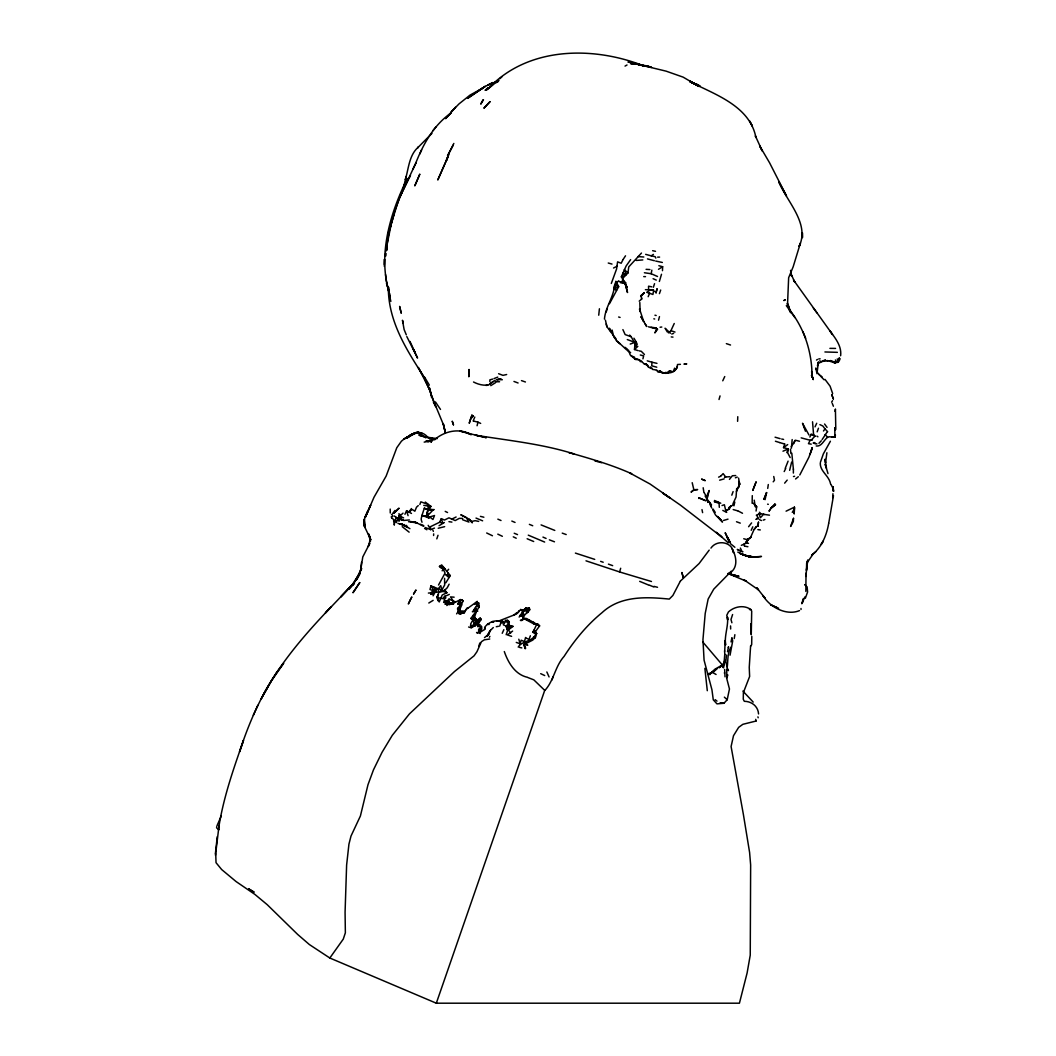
<?xml version="1.0" encoding="UTF-8"?>
<svg xmlns="http://www.w3.org/2000/svg" width="1056" height="1056" viewBox="0 0 1056 1056"><rect width="100%" height="100%" fill="white"/><g stroke="black" fill="none" stroke-linecap="round" stroke-linejoin="round"><path stroke-width="1.5" d="M794.455 507.144L794.204 513.704L794.455 507.144L786.086 511.17M520.357 620.294L522.746 619.37L522.786 616.691L520.199 615.318L525.598 608.177L529.267 607.939L529.65 609.893L523.05 616.744M793.36 473.062L793.412 468.956M386.47 283.325L389.057 291.786C377.692 254.536 390.482 212.124 407.286 178.543L404.303 185.196M477.682 633.23L476.586 632.518L479.728 632.531L484.651 629.455L484.678 627.238C488.096 622.816 494.234 619.595 499.818 621.43L498.63 621.06L516.384 614.077L520.7 609.523L523.367 610.421L525.149 609.048L526.746 612.784M724.627 669.412L725.036 676.843M820.288 463.109C819.931 471.385 829.132 475.702 830.557 483.886M419.866 504.478L420.856 501.811L428.195 504.504L428.71 505.956L427.456 509.546L428.366 509.982L426.268 516.054L429.277 518.126L421.978 515.368L424.327 508.174L427.456 509.546M840.629 355.753C841.843 346.223 835.402 338.224 830.056 331.109L832.484 334.475L793.531 280.051L794.838 282.282L790.825 273.557L791.604 276.104L790.561 270.349M489.865 381.744L489.892 379.856L492.69 379.078M835.019 411.391L835.415 409.015L835.798 429.422M384.331 266.35L384.476 259.116L384.371 264.515M724.772 654.298L724.231 660.911M727.241 674.903L726.66 678.19L729.458 688.974L727.188 699.758L723.928 703.27L716.971 703.864L713.275 699.811L711.942 689.792L704.075 660.172L702.953 639.619L705.21 613.444L708.14 599.056L713.737 589.169L731.32 571.243L729.168 573.5C738.527 568.022 736.547 556.776 732.138 548.711L733.498 552.618L732.772 550.031M723.386 663.986L723.413 667.828L723.941 663.524L723.386 663.986L724.944 660.211L723.466 664.237M431.125 594.436L430.756 592.904L433.211 590.7L437.976 588.812M805.847 591.413L806.032 573.17M611.318 283.444L616.559 269.056L617.588 261.862L621.192 263.234L622.987 259.644M719.321 507.342L719.057 503.369L714.278 501.64L717.895 501.956M724.469 673.345L724.495 672.474M662.482 270.679L662.64 266.719L658.865 265.703M752.281 495.634L752.136 503.316M750.618 645.81L749.245 667.392L749.628 676.487L743.384 692.578L743.266 699.217L744.295 701.303C751.516 701.329 758.05 706.187 758.564 713.935M386.628 249.295C388.186 229.548 394.284 210.184 402.138 192.047C399.089 194.515 383.09 253.268 394.152 213.721M737.774 416.698L737.603 421.318M444.563 578.318L444.682 584.971L441.87 590L438.86 592.258L435.244 591.914M807.233 561.977L805.939 576.457M385.559 255.895L385.691 253.15L385.506 256.37M756.677 506.959L752.73 502.828M724.706 651.235L725.208 640.438L725.564 645.058C724.231 635.659 728.416 626.551 727.544 617.113L727.624 619.846L726.779 615.265L728.442 611.939C734.435 606.461 743.833 604.679 750.763 609.457L751.7 611.12L751.265 634.748L750.842 623.726M386.654 250.325L387.011 244.081L386.575 250.127M832.709 497.64L832.933 493.72M791.406 448.18L792.172 439.56M433.58 535.498L433.686 533.887M634.471 349.51L635.131 342.316L636.332 342.342L637.217 344.309L634.669 346.46L636.332 342.342L635.263 346.025L637.798 346.394L634.471 349.51L637.93 350.579M215.464 855.307L218.975 826.056M793.399 469.339L791.802 453.182M461.591 604.217L463.148 600.758L460.456 599.61L460.007 600.706L461.67 604.956L460.297 605.18L460.033 609.088L456.601 613.853M707.322 497.706L707.586 494.023L709.236 490.512L707.322 497.706L704.392 493.126M803.009 601.814L803.246 598.594M215.371 853.855L217.246 836.695M791.644 462.066L789.637 470.329M459.69 609.629L459.36 613.747L457.472 608.771L459.69 609.629L457.816 608.269L460.297 605.18M216.704 826.874L216.612 827.891L219.133 829.633M370.26 540.989L370.445 538.798L368.293 546.44L369.798 543.325L362.789 556.921L360.558 570.874L361.535 562.333M527.934 609.497L529.65 609.893L525.598 608.177L527.934 609.497L527.657 612.599L529.558 609.497L529.267 607.939L522.997 611.714L524.225 615.846L522.139 612.982L522.324 615.661L520.199 615.318M386.615 250.048L387.064 245.256M464.297 612.902L466 609.589L477.167 601.471L477.998 604.428M656.119 292.129L656.027 293.106L657.096 288.658L656.119 292.129L653.532 290.875L652.925 294.479L646.747 292.288L649.612 290.374L653.506 289.885L645.388 289.687M639.817 302.491L640.121 311.626L639.527 308.88L643.685 321.565L640.939 316.615L643.566 321.288M598.726 315.203L599.412 308.774M647.262 360.835L651.935 362.221L651.75 365.812L656.766 367.198M388.423 233.508L387.75 239.105L388.964 229.218M835.164 436.96L831.613 437.078L834.913 437.158L835.454 434.953M385.915 249.335L385.664 251.328L387.314 241.085M399.472 515.117L401.808 519.605L398.31 518.72L399.472 515.117L400.739 516.503L400.448 518.773L403.286 520.08L398.336 518.892L399.34 520.74L395.551 520.925L391.908 518.179M452.641 602.95L452.945 600.494L450.503 596.917L454.133 597.181M726.832 675.629L726.726 669.517L727.465 668.778L726.238 663.247M756.188 720.958L755.713 719.36M728.389 647.658L728.508 646.747L727.505 651.763M387.248 243.896L390.944 225.39M833.514 491.344L833.092 486.829L833.514 491.344L832.867 488.4M730.052 655.208L732.706 640.939L731.914 637.692L731.042 641.929M826.901 452.747L825.541 462.924L825 459.268L826.426 468.125L825.158 464.165L827.996 473.603M218.42 829.712C222.935 799.062 233.204 769.573 243.487 740.454L239.554 751.832C248.596 723.743 260.502 696.432 277.068 671.933M433.633 593.564L434.029 590.845L430.98 585.869L429.977 589.459L433.211 590.7M448.523 602.659L449.038 599.122L455.492 601.88M767.725 488.413L768.293 484.532M604.454 319.11C605.352 306.913 613.866 297.092 614.579 285.001L618.631 280.817L619.516 281.767L622.208 281.767L622.882 278.164L627.964 272.95L628.756 266.891L641.467 253.057M747.529 538.89L746.922 542.876L741.338 545.332M732.6 614.526L730.99 619.476L731.9 622.763M734.237 638.55L734.87 634.696M833.488 495.607L828.736 523.169M825.383 359.687L817.978 363.673L818.347 362.182L817.001 373.718L815.839 367.99L817.674 372.953L819.482 374.959M788.37 448.945L787.67 452.826L790.152 457.538M657.518 276.487L651.196 273.728L651.842 270.138M738.632 481.444L739.438 483.028L738.672 487.212L739.57 483.463L738.566 478.091M518.377 612.559L518.668 610.988M476.731 603.742L477.167 601.471L474.514 604.388L478.711 603.016L479.266 606.962L477.074 610.157L477.708 611.226L476.52 611.332L473.827 609.853L478.711 603.016M476.52 611.332L474.5 617.087L475.715 618.895L471.478 618.842L470.91 618.42L476.177 611.226L472.388 611.754L473.999 610.262M736.679 488.466L736.058 497.033L732.956 503.765M723.175 667.313L723.941 663.524M726.475 655.09L725.762 662.561M765.072 499.66L766.59 492.598L763.91 499.33L766.59 492.598M475.094 626.155L476.348 624.294L478.13 624.373L480.15 618.103L481.193 619.529L477.299 624.967M653.849 586.978L649.453 585.196M421.159 518.958L421.978 515.368L429.686 516.965L432.947 519.499L434.504 515.526L429.686 516.965M733.933 505.824L734.791 502.062M642.932 358.842L643.632 355.859L640.306 355.001M828.683 523.406C826.584 535.471 821.581 547.642 811.589 555.232L815.773 551.76M403.313 188.14L406.322 176.299L405.319 179.692C408.672 168.604 409.028 155.06 418.4 147.048L417.648 147.814L431.944 133.386M615.886 281.226L613.919 288.42M477.074 425.74L477.946 422.149L473.788 421.106M817.423 365.917L818.347 362.182M443.032 590.74L444.959 590.185L446.886 592.759L442.24 594.977L439.23 601.946L437.593 597.379L438.544 593.604L436.828 597.194L437.989 600.745L437.593 597.379L436.828 597.194M820.42 462.251L823.363 453.856L830.412 441.236M658.535 320.192L659.472 316.602M661.505 274.27L659.366 281.464M535.722 631.224L539.616 625.878L537.781 624.096L536.369 624.967L534.085 630.01L536.606 633.521L535.603 637.243L532.686 640.134L525.611 643.724M727.254 667.036C728.059 660.554 727.307 653.176 730.924 647.183M360.73 569.659L356.717 579.559L360.32 573.223M513.216 626.274L507.804 630.274L509.322 621.971L507.606 620.374L505.256 620.242L508.477 623.858L506.048 626.089L508.82 626.591L506.048 626.089M516.278 642.418L520.146 643.79L521.162 640.2L524.462 641.573L525.571 637.468M802.058 602.804L802.85 600.006M478.777 646.246L479.833 642.998M719.017 399.511L720.047 395.908M838.715 359.383L837.844 362.419L829.277 360.848L835.705 363.29L830.504 360.532M470.501 418.902L469.234 423.271L472.058 414.876L470.725 418.717L473.326 415.84L470.725 418.717M651.473 581.513L619.608 571.956L620.677 568.26M799.775 475.002L808.896 457.248L812.236 447.863M215.728 853.895L216.031 862.686L221.694 869.576L236.082 881.562L254.852 894.379L267.221 904.675L297.647 934.415L309.368 944.539L329.828 958.016L436.313 1003.2L544.606 690.703C553.964 680.922 554.915 666.494 564.089 656.396C574.583 640.108 586.925 625.02 601.96 612.731C620.4 595.531 646.246 596.825 669.293 599.082L672.883 595.465L680.249 581.315M432.947 594.436L434.029 590.845L435.64 592.429M403.682 186.912L404.435 184.483M606.236 311.916L607.385 308.326M552.011 679.879L553.133 676.645M653.36 287.285L654.548 283.681M483.49 99.739L480.757 104.122L483.028 99.805M645.665 254.364L651.248 255.842L653.4 254.39M436.814 538.864L438.016 535.273M809.992 454.582L812.328 447.612L810.889 451.546M616.466 283.734L616.981 281.767M659.419 293.634L660.686 290.044M786.812 452.575L788.264 448.972L783.526 447.638L784.793 444.048M731.808 495.185L733.102 491.594M785.242 468.336L788.093 461.142M817.172 431.825L818.466 428.234M738.236 487.727L739.556 484.163L736.468 491.594M726.66 678.19L727.848 674.969M625.007 283.14L627.158 287.549L625.126 283.259L627.528 292.525L624.967 282.81L621.35 276.83L626.129 265.993L630.63 259.631M722.027 505.534L724.376 504.755L725.71 510.457L729.076 509.296L730.462 506.431M530.363 635.765L529.016 639.355L525.848 637.982M438.53 585.024L445.064 573.091L443.348 569.263L439.402 566.478L441.672 564.907L450.278 575.612L445.79 582.806M674.243 323.492L670.93 330.686L674.995 332.059M434.254 509.573L428.05 509.678L426.994 512.318L428.287 514.985L426.268 516.054M499.686 626.129L501.587 620.968L503.818 621.707M459.413 604.692L457.723 603.808L460.456 599.61L463.148 600.758L460.218 600.204L462.026 599.663M461.459 605.563L460.033 609.088L457.816 608.269M648.173 296.696L649.625 293.093M473.154 421.027L474.791 417.054M804.896 596.904L801.847 603.742M450.978 112.147L455.558 107.29L445.526 118.642L451.11 112.926C434.227 124.74 423.892 142.916 416.354 161.594M430.716 594.224L434.768 592.06L435.56 590.172L437.818 588.628L441.87 590L440.735 585.644L438.332 588.746M216.968 825.805L221.311 815.905M673.187 371.606L674.665 368.108M421.608 149.886L419.839 153.965M793.729 443.639L795.26 440.167L791.261 446.714M489.944 630.947L487.027 636.28L490.38 630.432L489.944 630.947L493.284 627.541M413.094 168.828L416.315 162.122L400.145 196.442L410.454 175.441L409.636 176.854M809.873 437.052L811.087 434.359L813.595 434.729L815.008 436.102L812.262 439.019M253.321 715.229L257.796 705.342M361.733 568.577L355.806 580.232L358.446 576.259L354.473 582.067L360.083 572.51L352.044 585.064L340.692 596.97L352.955 584.047L325.38 612.982L331.439 606.593C304.735 634.59 278.916 664.158 261.202 698.834L271.537 680.671L283.51 663.485M502.22 633.296L503.844 629.706M751.212 530.297L752.783 526.825M484.651 629.455L485.272 628.069M404.936 514.285L406.586 510.682L411.47 513.44M722.766 380.794L724.746 376.556M815.021 426.848L816.71 423.258M453.842 143.444L447.533 155.852L453.328 145.002M434.478 528.079L430.663 529.637L430.452 526.693L439.6 522.258L441.302 518.668L444.497 520.04L448.972 517.823L455.215 520.582L459.254 518.364L462.726 518.43M520.806 620.624L522.086 620.36L523.142 618.182L526.469 618.499L534.745 623.106L534.072 624.056L523.142 618.182L530.495 620.836M748.506 543.365L746.922 542.876L747.793 539.114L745.496 542.969L748.031 539.92L747.569 539.233L750.526 537.557L753.839 530.006L756.611 526.363L754.024 529.478M784.186 471.57L785.704 468.494M490.38 630.432L488.413 634.418L484.506 637.6M609.484 303.719L618.697 286.638L616.466 282.322L614.064 289.265L615.08 285.358L618.631 286.744L614.104 288.961L616.559 290.334M449.13 584.192L447.229 587.783L443.454 591.386L438.86 592.258L437.818 588.628L430.98 585.869M502.392 623.159L501.085 621.971L501.587 620.968L503.778 622.552M811.774 440.246L812.42 439.534L810.163 440.26L808.46 443.665L811.246 444.154M651.077 327.202L656.146 327.954L656.858 328.957L654.865 332.904L657.624 329.221M839.85 358.855L839.15 357.852C840.853 359.198 838.398 363.673 836.312 362.01L835.388 359.977M480.15 633.574L479.332 632.518L481.523 629.323L481.444 626.353L477.629 626.604L479.86 624.928L476.348 624.294L479.398 618.961L481.193 619.529L480.15 618.103L475.596 621.284L476.573 623.766L474.725 625.746L471.398 627.818L468.613 627M433.066 595.822L435.046 592.218M640.636 295.97L644.318 292.644L640.768 296.498M264.343 693.053L267.986 686.532M822.136 439.56L826.901 432.366M399.34 515.909L397.874 518.496L394.218 515.962M475.636 620.822L472.996 619.806L470.659 623.964L471.148 627.647L471.596 625.482L471.148 626.868L476.956 621.324M805.345 598.264L807.589 592.007L807.18 587.321L805.134 584.668M792.277 512.384L794.482 508.715M518.192 647.064C522.086 640.517 533.372 641.929 535.88 633.547L536.606 633.521L534.085 630.01L532.66 632.161L535.88 633.547M821.37 544.117L823.126 541.226L821.159 544.46M443.533 598.541L444.866 596.363L449.302 594.409M729.445 479.384L732.349 475.754L735.715 475.556M463.927 612.836L460.126 613.615L458.898 611.16L458.977 613.734L464.376 612.097M445.328 574.517L448.932 577.46L447.361 574.675L448.378 573.065M489.364 637.217L489.905 636.359M329.828 958.016L343.279 939.101L345.365 932.804L345.074 912.305L346.619 865.062L348.942 844.127L351.001 836.062L360.4 815.998L367.99 784.714L373.468 769.85L382.074 752.268L392.278 735.346L409.451 713.882L454.476 671.55L474.065 655.829L476.956 651.71L481.43 641.705L484.321 639.83L489.733 638.999M830.98 436.973C825.158 434.821 823.231 447.176 816.196 445.975M831.613 402.138L832.577 400.673M751.608 522.905L748.598 526.72M623.093 259.486L625.522 255.803M712.1 671.722L712.84 672.514L715.07 669.134L723.122 664.488L719.347 667.722L722.608 664.871M671.761 371.329L669.649 370.814L668.29 372.808L662.746 373.283L659.934 370.814L662.746 373.283M665.491 372.385C670.679 374.154 675.352 371.488 677.437 366.656M674.124 371.329L676.724 368.293L677.543 364.505L680.42 364.333M823.495 430.993L824.974 428.894L822.862 426.017L819.905 424.631M652.093 368.201L652.502 369.415L656.832 370.062M463.597 612.902L466 609.589M506.167 634.682L507.5 630.854L506.128 626.142L507.804 630.274M276.514 672.685L283.602 663.313M411.444 508.543L408.804 512.16L412.13 509.441M425.304 502.075L430.927 506.444L428.366 509.982L424.327 508.174M712.193 671.537L709.83 674.665L707.81 673.675L710.107 674.216M639.21 301.145L641.665 299.072L641.599 297.95M478.606 622.578L476.573 623.766L478.606 622.578L475.398 621.179M392.7 513.44L395.023 510.404M487.027 636.28L489.218 633.613M442.134 570.808L443.348 569.263L445.21 569.263L444.391 568.59M772.253 507.474L775.091 503.844L773.045 506.392M750.526 537.557L750.948 537.029L749.298 538.996M709.196 550.123L699.085 563.561L680.394 581.077M516.978 612.559L513.454 615.397M525.281 643.447L527.789 645.176L524.344 644.147L525.254 648.767L523.789 644.609L526.416 642.431M478.909 632.584L478.619 629.746L481.444 626.353L481.523 629.323L479.292 628.914M813.331 553.766L806.705 563.363L807.8 559.97L806.454 570.438L806.665 563.178M773.203 481.813L774.484 480.229L773.744 476.494M432.973 130.588L435.917 127.01M352.757 585.248L354.446 583.202L349.127 589.248M447.784 604.243L445.17 604.006L448.008 600.587L449.156 602.065L445.817 600.93L444.523 601.445L444.114 599.834L445.883 597.736M784.648 483.146L787.195 480.097M427.72 508.966L433.224 509.824L428.287 514.985L427.271 513.15M446.926 571.256L448.655 569.263M428.934 507.778L430.531 505.956M712.84 672.514L717.539 668.356M447.044 601.286L449.038 599.122M511.606 636.359L507.329 634.907L512.622 631.079M451.532 111.566L459.043 103.871L470.012 95.119L482.592 88.163L467.544 98.38L485.258 86.354L499 80.507M818.941 443.282L821.278 440.788M720.773 476.124L723.122 473.616L725.683 476.982L729.815 476.705M762.881 515.13L760.333 517.744L759.079 513.546M458.726 612.269L460.852 613.8L463.373 611.305L458.317 611.081M733.55 504.557L728.68 507.87L729.076 509.296M728.006 519.143L723.452 520.489M442.438 598.686L444.866 596.363L445.421 597.287L444.853 596.323M488.057 88.81C527.828 46.253 593.578 45.83 644.569 66.198M486.658 90.024L493.363 84.586M710.952 548.09C716.021 540.593 727.954 541.16 732.204 548.447M418.268 505.6L416.513 507.184L414.85 511.223L412.804 509.85M836.312 362.01L839.348 359.33L837.131 359.093M693.845 489.68L691.046 492.109L693.964 490.01L697.633 489.575L693.845 489.68L692.195 482.698M728.68 507.87L730.924 505.943M668.422 332.904L670.758 330.911M499.739 78.738L501.824 76.996M755.99 721.05L742.87 724.31L738.646 727.36L733.498 735.728L731.095 746.526L743.411 814.598L749.602 852.456L750.644 864.983L750.248 955.139L747.107 972.985L739.424 1003.2L436.313 1003.2M795.564 478.988L798.323 476.744M522.086 620.36L524.37 618.539L522.746 619.37M771.065 508.279L775.606 504.689L771.976 506.88M489.654 384.08L493.258 381.348M669.649 370.814L665.993 373.388L661.637 372.24M783.526 447.638L787.697 444.589M493.548 84.308L497.27 81.616M534.072 624.056L537.781 624.096M416.526 432.551L406.758 438.108C412.381 432.247 421.133 429.805 427.35 436.762M519.103 617.008L520.793 615.793M439.072 525.703L444.325 522.509M478.196 91.001L485.258 86.354L479.464 90.064M445.817 600.93L443.652 602.408L448.008 600.587L449.592 603.187M446.794 605.51L450.556 602.963M801.042 609.444L800.989 608.507M435.059 439.243C445.13 430.914 459.584 427.812 471.319 434.689L466.554 432.907L486.328 437.686L475.319 435.138L480.388 436.049L478.856 435.719C510.668 440.761 542.81 444.127 573.764 453.829L569.105 452.879M712.945 670.864L715.928 668.989M816.486 360.056L817.516 359.41M658.495 269.293L662.64 266.719M428.802 603.016L433.145 600.362M756.07 511.025L756.703 506.524L755.502 505.956M750.618 646.18L751.674 644.622L751.806 636.385M625.046 66.092L627.013 64.997M490.75 385.651L495.515 382.681L495.541 381.744L499.567 381.757M799.511 610.606C786.469 616.057 769.771 607.174 762.934 595.531L765.006 598.132L756.835 587.809L758.446 589.842L744.19 579.955L746.368 581.262L728.218 573.566M495.079 380.398L488.638 384.912C483.569 385.876 478.051 384.358 473.524 382.008M411.576 434.663L414.599 433.092L406.982 437.408L411.998 434.122L416.328 432.868L410.995 434.755L411.998 434.122L403.696 439.322L413.292 433.897L404.686 438.478L401.399 441.236L396.792 447.731L386.14 476.084L374.022 497.218L365.323 517.308L370.669 505.164L365.336 516.701L367.594 511.645L365.561 516.041L364.228 519.644L365.297 527.657L363.99 522.944L364.426 519.156L364.518 526.535L370.696 539.524M496.162 82.592L498.366 81.484M613.562 268L617.008 266.27M460.456 599.61L453.328 603.253L451.189 603.926L450.542 603.253M451.598 519.209L456.113 516.991M630.221 344.058L635.131 342.316M657.637 257.136L659.591 257.096M523.789 610.83L520.7 609.523L521.77 610.672L525.149 609.048M718.608 477.154L720.562 476.269M724.508 477.497L725.683 476.982M441.065 567.877L443.005 567.046L444.365 567.89L439.494 566.412L443.005 567.046M729.577 508.807L725.71 510.457L726.686 512.371L722.806 510.418M782.998 451.189L788.264 448.972M621.35 276.83L625.561 275.114L622.71 273.187L626.208 274.573L624.307 269.597L627.964 272.95M756.307 515.17L760.61 513.414L759.396 512.239M494.063 378.576L497.759 377.111M403.036 513.137L399.986 515.962L400.448 518.773L403.59 520.463L409.398 519.961M763.224 520.146L764.9 519.526M735.372 477.8L737.26 477.101M708.827 673.53L712.813 672.421M637.164 358.723L635.29 359.396L630.128 354.816L628.439 349.972L627.515 350.777L630.617 352.598M671.761 334.013L673.622 333.406M471.478 618.842L474.382 617.971L477.629 620.492M438.2 528.251L444.642 526.667M719.638 480.163L724.126 478.896M461.564 611.754L463.373 611.305M642.8 259.921L636.306 260.449M622.208 281.767L624.07 281.332L625.997 283.008M496.254 379.896L501.019 378.787L497.27 379.632L502.339 379.738M506.656 374.524L502.96 375.355L498.604 373.705M644.398 272.752L651.196 273.728M624.07 281.332L621.76 281.833L624.967 282.81L623.291 282.916M413.965 433.673L412.17 434.042L415.008 433.646M793.478 476.533L794.587 476.309M462.62 519.75L468.93 522.06L466.277 517.532L460.799 514.76L469.484 519.38L471.174 521.545L475.2 520.687L478.685 521.4M496.294 626.723L498.445 626.314M445.17 604.006L449.17 603.253L450.384 604.481M521.77 610.672L523.367 610.421M466.501 608.322L467.768 608.137M392.792 516.292L391.288 516.793L391.644 517.889M660.053 327.241L661.782 327.03M639.949 361.456L642.061 361.904L644.424 364.082L646.127 363.898L648.688 367.29L651.262 368.531L650.456 366.934M485.892 385.427L487.595 385.255M429.832 441.118L424.182 442.108M749.443 609.576L750.763 609.457M818.756 358.921L820.129 358.816M415.166 432.67L418.572 432.392M740.362 548.038L741.325 550.136M646.087 269.346L649.915 269.57M428.393 593.063L430.756 592.904L431.429 594.066M757.139 556.723L761.482 556.446L755.027 557.238L748.334 556.578L753.403 556.921L749.852 556.855M643.817 257.004L637.903 256.582M427.772 440.788L426.096 440.84L428.274 441.738M835.56 348.427L829.91 348.361M432.828 439.89L429.726 439.89L431.27 442.279M653.387 327.98L656.053 328.02L654.43 327.954M408.527 521.73L417.239 522.865M501.085 621.971L503.659 622.037M643.738 276.606L645.506 276.646M428.05 509.678L433.224 509.824M431.693 441.461L427.667 441.329L431.719 441.263L430.056 441.065L434.122 439.322L434.782 439.837M824.921 351.965L837.368 352.348M827.64 360.835L820.446 361.627L819.865 360.73M760.28 513.836L769.481 515.17M451.189 603.926L453.486 604.111M707.81 673.675L710.041 673.86M657.822 371.976L661.439 372.293L656.449 370.59M470.91 618.42L475.715 618.895L473.207 615.384L474.5 617.087M457.723 603.808L461.67 604.956M756.03 557.185L745.681 556.09L756.439 557.106L749.43 556.67L739.82 553.397L746.064 555.878L755.027 557.238L742.724 554.928M391.512 514.351L392.555 515.196M508.952 625.997L512.543 626.393L508.939 625.178M423.733 505.375L430.927 506.444M410.282 521.44L415.708 522.548M671.22 336.917L672.989 337.115M487.436 624.281L489.1 624.479L488.123 623.858M720.152 702.808L723.928 703.27M638.854 359.858L635.29 359.396L634.432 357.1L631.132 355.885M757.878 529.624L760.294 529.94M656.858 328.957L648.463 326.792M437.197 438.623L424.552 436.828L432.986 438.768L418.968 435.204L425.608 437.329M448.958 521.664L451.915 522.1M491.687 621.958L493.588 622.261L492.677 621.469M739.002 576.22L728.086 573.87M735.306 575.652L732.706 575.19L738.302 576.233M572.867 453.658C592.693 459.36 612.836 465.26 631.712 473.788L629.891 473.022L650.034 484.004L680.434 505.138L721.882 537.082L716.417 532.264M745.034 546.203L747.886 546.718M473.827 609.853L477.457 611.028M662.336 262.469L655.723 261.056M620.585 282.731L622.842 283.14M767.606 504.174L768.319 504.306M639.17 350.882L641.282 351.292L644.437 354.499M651.71 286.836L648.542 286.189L648.608 289.648M781.704 439.019L783.592 439.415M652.634 250.694L655.499 251.315M810.163 440.26L801.174 437.857M519.486 647.394L521.809 647.896M656.964 363.356L651.935 362.221M397.967 523.459L402.956 524.568L399.511 523.763L407.444 527.155L406.415 525.36M651.248 255.842L655.222 256.727L655.842 258.1M434.768 592.06L435.481 592.218L435.56 590.172L433.871 587.242M653.836 318.82L654.694 319.004M398.336 518.892L403.286 520.08M648.767 585.103L639.672 581.354M654.958 315.216L656.172 315.506M476.322 606.25L479.266 606.962L478.896 606.25M480.427 516.371L483.872 517.229M816.882 443.929L813.173 442.992L815.364 443.573L814.084 442.477M653.981 586.384L657.532 587.281M735.478 575.414L729.828 573.976L736.454 576.365L728.297 573.289M827.006 360.532L830.716 361.482M527.248 677.252C515.011 674.441 508.108 662.534 504.306 651.552M796.198 440.405L799.471 441.25M647.46 258.892L654.377 260.726M644.318 65.96L627.99 61.987L666.098 71.148L683.14 77.141L694.478 83.767M743.741 538.745L748.031 539.92M749.047 556.697L741.074 553.595M780.146 438.649L775.078 437.197M644.424 65.974L634.55 63.202L643.196 65.789M608.256 263.023L612.005 264.079M597.34 461.485L594.95 460.812L601.603 462.713M733.207 509.573L737.656 510.84M439.6 522.258L442.847 523.182L441.302 518.668M779.803 442.622L784.568 443.995M618.631 317.011L620.07 317.434M586.001 560.828L619.608 571.956M775.421 441.236L779.632 442.556M437.593 597.379L441.329 598.58M479.86 624.928L478.13 624.373L477.484 622.565M594.726 559.376L575.401 553.093M447.361 574.675L450.278 575.612M739.134 550.532L742.896 551.76L737.273 549.41L738.751 550.334M726.356 343.636L730.528 345.022M627.304 339.557L634.181 342.131L631.171 336.732L625.152 334.58L622.895 329.604M600.626 561.37L603.2 562.241M532.66 632.161L536.606 633.521M536.95 624.558L534.534 623.713L539.616 625.878L538.151 624.967M521.479 380.609L525.426 381.982M644.424 364.082L647.737 365.257M608.414 564.128L612.678 565.646M423.707 526.363L415.1 522.02L417.305 523.393M496.65 620.743L498.023 621.218M513.955 381.44L518.087 382.998M562.241 533.135L566.201 534.56M736.494 521.743L740.269 523.129M689.845 81.563L697.924 85.259L689.845 81.563L697.435 84.691L690.558 82.051C715.598 94.67 749.866 106.22 755.898 137.438L755.383 135.934L762.247 150.955L759.686 145.952L769.573 162.782L786.469 195.901L778.774 181.804C786.786 201.511 810.19 223.753 799.088 246.391L800.422 243.065L793.175 266.785L788.647 277.728L787.604 302.597L790.258 312.101L787.182 303.468L791.432 313.091L789.254 309.514C804.54 328.442 811.998 352.295 812.09 376.517L811.602 371.488M549.371 539.84L554.479 541.794M698.795 497.798L705.487 500.623L698.795 497.798L698.993 498.524M528.277 535.154L544.658 542.058M482.618 520.819L476.018 518.074M554.796 530.429L541.094 524.911M527.71 677.477L533.821 679.853L544.711 690.36M443.454 591.386L446.886 592.759M714.463 500.465L720.76 503.224M778.615 608.23L770.51 604.705L776.596 607.438M451.374 602.87L453.552 603.755M420.486 524.278L423.746 525.624M529.373 524.37L532.726 525.743M527.142 538.758L533.689 541.517M514.219 533.24L517.532 534.613M544.724 675.55L540.698 673.662M759.607 519.763L761.442 520.542M511.817 521.07L515.051 522.443M653.096 278.705L656.278 280.091M497.851 519.143L501.019 520.529M763.25 514.074L764.333 514.549M542.956 537.082L546.084 538.454M811.087 434.359L815.008 436.102M696.142 84.124L700.088 85.879M486.684 532.99L492.452 535.748M737.814 552.103L746.064 555.878M477.946 422.149L480.665 423.403M513.269 536.831L516.226 538.217M497.798 534.138L502.352 536.29M401.201 523.67L409.926 528.673M400.739 516.503L403.59 517.876M445.223 511.381L447.546 512.516M738.078 510.959L742.513 513.269M757.31 518.153L758.71 518.892L756.862 515.632M470.435 625.416L472.626 626.591M638.299 359.344L641.692 361.178M425.291 527.538L430.663 529.637L428.182 525.32M713.684 673.108L716.074 674.48M424.578 528.422L426.862 529.756M693.554 83.279L698.848 86.46M504.504 625.456L503.29 624.73L505.85 621.126L507.606 620.374L509.322 621.971M690.07 81.008L696.802 85.259M726.726 669.517L728.442 670.6L727.465 668.778M695.548 84.454L698.148 86.104M405.385 525.914L407.642 527.419M533.425 622.208L534.745 623.106M816.922 436.128L817.898 436.801M475.715 618.895L474.382 617.971L476.15 620.123M533.531 637.072L535.009 638.114L533.716 637.138M409.134 532.158L402.23 526.667M398.878 513.744L400.079 514.615M459.809 610.315L460.733 610.988M616.136 339.016L606.883 326.713L605.431 320.179M620.651 344.309L626.723 349.945M624.994 347.318L627.29 349.087M716.998 701.118L715.15 699.64M818.796 374.286L822.122 376.939M613.061 335.174L616.506 340.771L620.162 343.728M730.633 543.827L734.87 547.272M423.562 435.996L425.806 437.87M501.587 620.968L502.788 621.971M719.4 534.917L728.191 542.797M721.367 520.502L715.559 515.064L712.826 509.956M616.506 340.771L620.083 343.992M724.363 697.145L727.188 699.758M670.388 333.247L665.095 328.218L667.339 332.006M820.38 375.962L824.102 379.79M711.546 504.9L707.692 499.924M399.34 520.74L395.947 517.334L395.551 520.925L396.607 522.614M804.751 584.628L806.586 586.502M753.192 702.082L742.896 691.086M471.174 521.545L472.388 522.799L469.484 519.38M824.974 428.894L827.693 431.772M459.162 611.992L460.852 613.8M825.092 434.531L827.534 437.158M629.653 335.095L631.171 336.732M825 379.381L830.095 386.192L832.656 393.545M702.887 642.14L722.581 665.24M719.176 518.298L722.476 522.06L717.367 516.503L720.588 519.829L717.988 516.872M440.497 409.424L435.415 401.887M404.224 524.528L405.095 525.611M808.988 435.006L802.52 423.258L805.464 431.218M786.324 305.62L794.93 317.605M813.318 307.996L817.001 312.919M646.127 363.898L648.688 367.29M508.57 625.918L510.272 628.201L509.243 626.063M393.505 520.806L394.627 522.337M824.578 424.01L827.046 427.39M477.074 610.157L475.411 607.794L475.794 610.21M425.383 379.064C407.708 351.688 388.964 323.281 388.344 289.423M406.296 334.831L404.118 329.538L402.468 320.272L403.234 323.202M712.932 508.939L715.202 512.371M423.43 376.385L418.282 367.462L430.36 390.984L428.142 386.008M429.37 385.123L424.578 377.164M508.424 629.838L510.589 633.27M708.536 501.983L705.118 495.95M728.112 539.114L727.254 537.253L729.353 540.817L725.168 532.726L729.419 542.599M710.767 505.745L711.652 507.976M644.068 322.054L646.734 326.542L645.11 323.809M633.956 338.21L636.306 342.17M728.191 538.903L730.422 542.758L727.254 537.253M811.391 375.54L812.632 377.692L811.668 374.801L813.252 379.632L811.998 375.514M410.586 342.712L417.556 358.076L406.811 336.56M433.369 402.085L435.811 406.758L434.188 402.428M830.993 484.532L832.63 487.516M832.894 398.006L833.382 398.917L831.758 394.667L833.382 398.917M425.449 380.873L430.782 392.74L429.383 387.803L430.676 393.136M523.789 644.609L525.703 648.212M413.028 348.652L415.14 352.783L413.754 350.077M460.614 604.956L460.007 600.706M432.881 530.297L433.369 531.353M546.85 671.972L549.067 676.949M706.741 499.396L707.876 502.392L707.837 500.993M805.662 338.263L802.903 331.637M755.515 505.534L756.07 506.906M833.395 406.243L832.22 403.326M743.767 544.21L744.467 546.084M434.108 402.217L443.348 424.459L445.408 432.775L443.256 423.614L445.328 432.986M803.669 426.307L803.933 427.033M370.709 539.972L368.452 533.755L370.128 537.504L368.927 534.917L370.379 541.49L370.102 537.887L370.141 540.698M410.071 341.471L410.348 342.355M421.238 519.816L422.017 522.245M709.909 502.55L711.084 506.273M390.086 297.779L386.192 280.408M472.996 619.806L474.355 624.188M406.586 510.682L408.078 515.658M518.8 639.21L520.146 643.79M757.918 716.866L758.182 717.763M390.205 298.056L389.598 295.891L390.852 301.396M478.619 629.746L479.332 632.518M738.83 481.76L739.583 484.691L739.438 483.028M614.222 336.587L614.539 337.92M641.665 299.072L641.164 295.442M613.061 334.039L612.11 330.04L610.592 331.531L609.497 328.231L609.655 329.485M606.263 323.968L606.883 326.713M755.238 506.735L754.235 500.161M709.817 502.696L710.424 505.507M430.492 392.304L431.627 397.544M701.989 509.586L702.61 512.635M449.17 603.253L449.447 604.745M812.539 421.793L813.595 434.729M703.177 487.753L703.89 492.452M388.78 287.509L389.202 290.426M389.624 293.33L390.034 296.234M704.867 668.369L707.296 690.703M790.482 449.196L790.878 453.486M385.559 274.534L385.915 278.916M724.548 650.773L724.825 654.377M834.913 437.158L834.781 428.142M730.567 625.918L730.66 629.006M390.205 509.084L390.271 512.992M834.808 427.654L834.808 430.346M468.89 373.124L468.824 376.781L469.075 369.468L468.89 373.124M793.505 518.324L793.333 521.572L790.614 526.456L793.505 518.324M394.522 521.268L394.271 524.832L394.522 521.268M758.472 522.192L757.984 526.244L758.472 522.192M757.337 518.404L756.188 519.328L757.337 518.404M448.668 154.625L446.345 160.618L448.668 154.625M399.458 515.038L398.31 518.72L399.458 515.038M756.043 482.011L752.796 490.367L756.043 482.011M772.068 506.629L769.151 510.972L772.068 506.629M683.206 577.474L681.912 572.563L683.206 577.474M447.678 157.463L437.884 179.758L447.678 157.463M419.747 174.306L414.876 185.671L419.747 174.306M409.9 600.547L408.342 603.992L411.827 596.957L409.9 600.547M359.726 582.635L353.06 592.614L359.726 582.635M415.879 590.198L413.582 594.026L415.879 590.198M489.958 101.746L484.057 108.002L489.958 101.746M398.917 508.292L394.165 512.926L398.917 508.292M487.595 88.202L485.126 90.341L488.281 88.031L487.595 88.202M409.622 436.022L407.141 437.884L410.322 435.508L409.622 436.022M785.189 299.812L783.988 300.485L785.189 299.812M489.826 84.058L487.502 85.219L493.046 82.553L489.826 84.058M686.585 363.924L684.222 364.069L686.585 363.924M633.93 63.796L630.696 63.65L635.567 64.297L633.93 63.796M420.512 432.802L416.988 432.194L421.951 433.382L420.512 432.802M648.437 66.251L634.26 63.518L651.631 67.399L648.437 66.251M463.214 431.825L459.756 431.02L465.92 432.656L463.214 431.825M701.738 479.173L705.118 480.586L701.738 479.173M420.539 433.937L417.107 433.092L422.044 434.372L420.539 433.937M253.915 892.056L248.78 888.928L253.915 892.056M665.702 495.092L662.614 493.06L670.217 498.168L665.702 495.092M452.285 421.37L453.46 424.829L452.285 421.37M750.961 123.539L749.615 121.057L752.308 126.047L750.961 123.539M434.491 403.55L430.993 393.994L434.491 403.55M364.518 526.535L364.082 522.311L364.518 526.535M401.174 312.985L399.643 306.517L401.174 312.985M802.428 237.521L802.375 232.861L802.428 237.521"/></g></svg>
